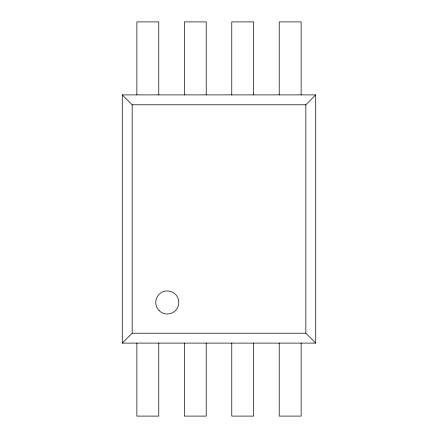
<?xml version="1.0" encoding="UTF-8"?>
<svg xmlns="http://www.w3.org/2000/svg" width="438" height="438" viewBox="0 0 438 438"><rect width="100%" height="100%" fill="white"/><g stroke="black" fill="none" stroke-linecap="round" stroke-linejoin="round"><path stroke-width="0.66" d="M315.727 343.102L305.839 333.214L305.839 104.786L315.727 94.898L122.273 94.898L122.273 343.102L315.727 343.102L315.727 94.898M122.273 343.102L132.161 333.214L132.161 104.786L122.273 94.898M132.161 104.786L305.839 104.786M132.161 333.214L305.839 333.214M301.125 94.898L301.125 21.9L279.225 21.9L279.225 94.898M301.125 343.102L301.125 416.1L279.225 416.1L279.225 343.102M253.673 94.898L253.673 21.9L231.773 21.9L231.773 94.898M253.673 343.102L253.673 416.1L231.773 416.1L231.773 343.102M206.227 94.898L206.227 21.9L184.327 21.9L184.327 94.898M206.227 343.102L206.227 416.1L184.327 416.1L184.327 343.102M158.775 94.898L158.775 21.9L136.875 21.9L136.875 94.898M158.775 343.102L158.775 416.1L136.875 416.1L136.875 343.102M159.12 310.613A11.536 11.536 0 0 0 178.419 305.439A11.536 11.536 0 0 0 164.294 291.314A11.536 11.536 0 0 0 159.12 310.613"/></g></svg>
